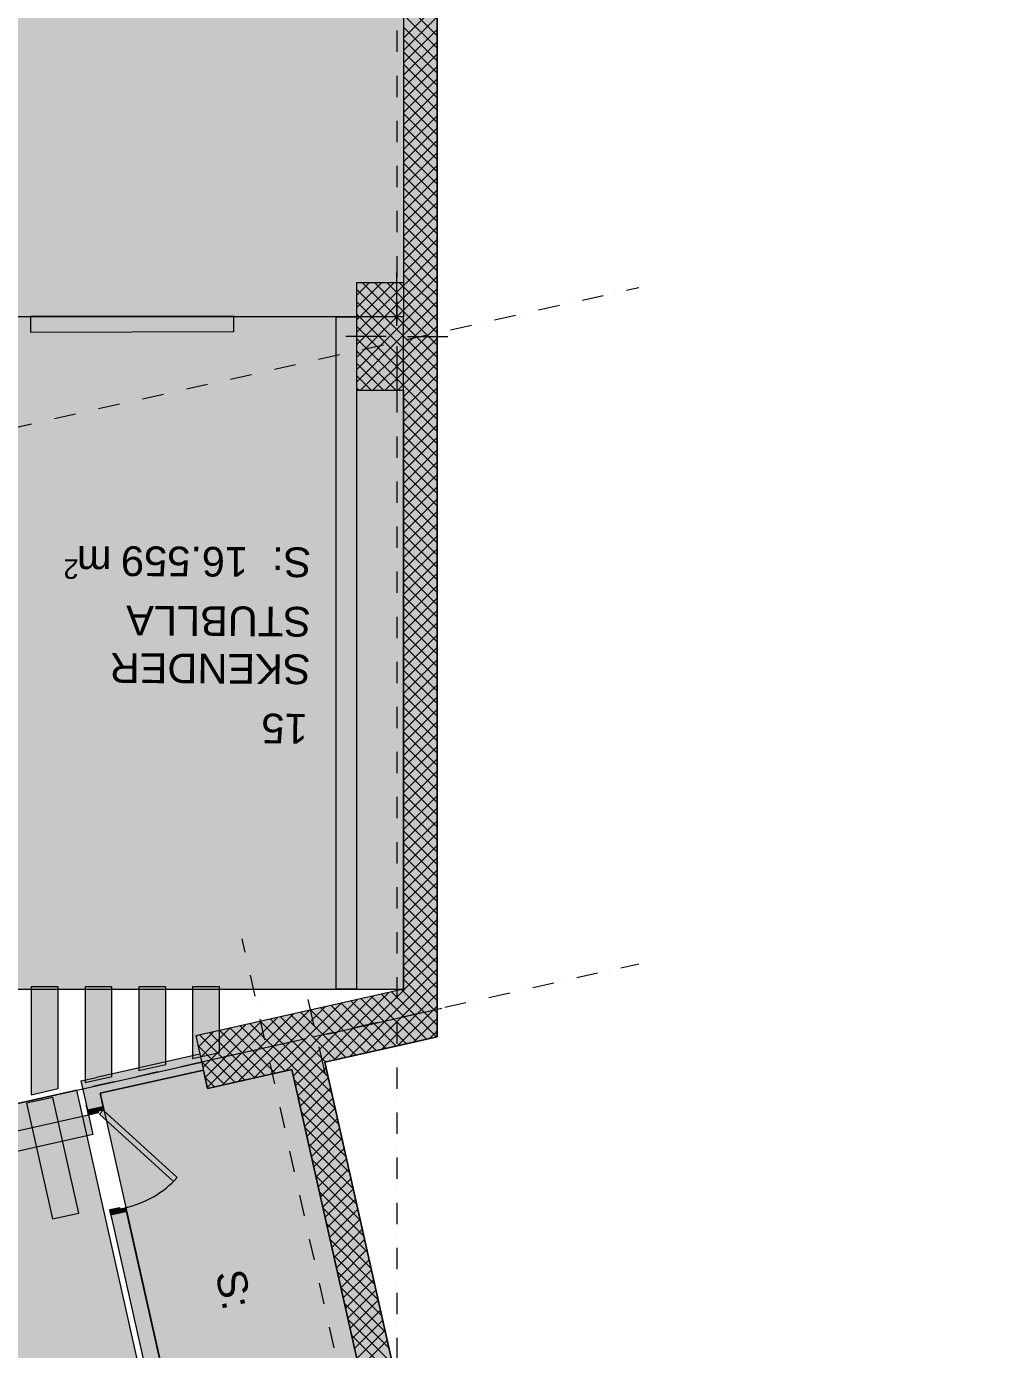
# Model space of a CAD drawing. Header units: centimetres. Extents: x -6559 to 4488, y -7535 to 372.
# Drawn here: x 1536 to 2260, y -1650 to -672 of the extents above; entities that cross this region are included whole.
import ezdxf

# ---------------------------------------------------------------- set-up
doc = ezdxf.new("R2010")
doc.units = ezdxf.units.CM
for name, color, linetype, true_color in [('PDF_ - rruga_ndarjet anesore', 7, 'Continuous', 0x7f7f7f), ('PDF_ - Vijat_Shtigjet', 7, 'Continuous', 0x7f7f7f), ('PDF_065 Möbel Einrichtung', 7, 'Continuous', 0x7f7f7f), ('PDF_A - Akset', 7, 'Continuous', 0xfd4435), ('PDF_A - Pllaka Perdhes', 7, 'Continuous', 0x7f7f7f), ('PDF_A - Pllaka Themel', 7, 'Continuous', 0x7f7f7f), ('PDF_A - Sutereni Polyline', 7, 'Continuous', 0x029e21), ('PDF_A -Polyline', 7, 'Continuous', 0x7f7f7f)]:
    doc.layers.add(name, color=color, linetype=linetype, true_color=true_color)
for name, color, linetype in [('PDF_- DEPO', 7, 'Continuous'), ('PDF_- GARAZHE', 7, 'Continuous'), ('PDF_A - Muret', 7, 'Continuous'), ('PDF_A - Shtyllat', 7, 'Continuous')]:
    doc.layers.add(name, color=color, linetype=linetype)
doc.styles.add('PDF Arial', font='')
doc.styles.get('PDF Arial').set_extended_font_data('Arial')

msp = doc.modelspace()

# ---------------------------------------------------------------- hatches: boundary and pattern name
at = {"layer": 'PDF_- DEPO', "true_color": 0xcae6ff, "transparency": 33554559}
msp.add_hatch(color=254, dxfattribs=at).paths.add_polyline_path([(1679.98, -1861.8), (1590.03, -1460.92), (1666.36, -1443.79), (1669.41, -1457.38), (1731.88, -1443.36), (1813.55, -1807.35), (1760.17, -1819.34), (1765.39, -1842.63)])
at = {"layer": 'PDF_A - Muret', "transparency": 33554559}
msp.add_hatch(color=256, dxfattribs=at).paths.add_polyline_path([(1814.4, -941.09), (1839.28, -941.09), (1839.28, -1393.77), (1833.83, -1395), (1830.56, -1380.44), (1814.4, -1384.06)])
at = {"layer": 'PDF_A - Muret', "true_color": 0xffffff, "transparency": 33554559}
for points in [[(1580.55, -1473.24), (1591.72, -1470.74), (1592.33, -1473.45), (1588.44, -1474.33), (1588.71, -1475.49), (1581.43, -1477.12)], [(1597.11, -1547.01), (1604.38, -1545.38), (1604.65, -1546.54), (1608.53, -1545.67), (1609.14, -1548.39), (1597.98, -1550.89)]]:
    msp.add_hatch(color=7, dxfattribs=at).paths.add_polyline_path(points)
at = {"layer": 'PDF_A - Pllaka Themel', "true_color": 0xbfbfbf, "transparency": 33554559}
msp.add_hatch(color=9, dxfattribs=at).paths.add_polyline_path([(478.9, -548.07), (1202.61, -548.07), (1202.61, 9.02), (1814.4, 9.02), (1814.4, -886.66), (1180.37, -886.66), (1182.04, -1525.96), (1116.51, -1540.66), (1125.21, -1579.49), (1092.02, -1586.94), (1187.6, -2013.51), (1302.81, -2528.67), (1392.9, -2931.49), (1368.63, -2936.92), (1391.26, -3037.77), (1455.8, -3023.29), (1716.6, -4186.24), (2129.11, -6022.75), (2174.83, -6012.49), (2260.37, -6393.31), (1623.34, -6536.26), (1514.63, -6051.82), (779.36, -6216.82), (673.83, -5720.22), (1385.33, -5560.55), (1387.44, -5560.06), (1389.53, -5559.47), (1391.59, -5558.79), (1393.62, -5558.03), (1395.61, -5557.17), (1397.56, -5556.22), (1399.47, -5555.19), (1401.33, -5554.08), (1403.13, -5552.88), (1404.89, -5551.6), (1406.58, -5550.25), (1408.22, -5548.81), (1409.79, -5547.32), (1411.29, -5545.75), (1412.72, -5544.12), (1414.07, -5542.43), (1415.34, -5540.67), (1416.54, -5538.86), (1417.66, -5537), (1418.7, -5535.09), (1419.64, -5533.15), (1420.5, -5531.15), (1421.27, -5529.12), (1421.95, -5527.06), (1422.54, -5524.97), (1423.03, -5522.86), (1423.42, -5520.73), (1423.73, -5518.58), (1423.93, -5516.42), (1424.05, -5514.25), (1424.06, -5512.09), (1423.98, -5509.92), (1423.8, -5507.75), (1423.53, -5505.61), (1423.16, -5503.47), (1422.69, -5501.34), (1166.97, -4364.65), (1165.9, -4363.64), (1164.74, -4362.7), (1163.54, -4361.83), (1162.29, -4361.06), (1160.97, -4360.36), (1159.63, -4359.75), (1158.24, -4359.23), (1156.82, -4358.81), (1155.38, -4358.48), (1153.91, -4358.24), (1152.44, -4358.11), (1036.15, -3839.88), (1025.26, -3791.39), (882.41, -3151.94), (935.05, -3140.13), (912.42, -3039.29), (859.87, -3051.08), (491.33, -1408.65), (491.33, -1065.44), (478.9, -1065.44)])
at = {"layer": 'PDF_A - Shtyllat', "true_color": 0x7f7f7f, "transparency": 33554559}
msp.add_hatch(color=8, dxfattribs=at).paths.add_polyline_path([(1660.7, -1418.55), (1814.4, -1384.06), (1814.4, -1399.36), (1750.7, -1413.65), (1726.43, -1419.1), (1731.88, -1443.36), (1669.41, -1457.38)])

# ---------------------------------------------------------------- linework, layer by layer
at = {"layer": 'PDF_ - rruga_ndarjet anesore', "lineweight": 0}
for points in [[(1538.75, -886.35), (1688.57, -885.96)], [(1538.75, -898.29), (1538.75, -886.35)], [(1688.57, -885.96), (1688.57, -897.9)], [(1688.57, -897.9), (1538.75, -898.29)]]:
    msp.add_lwpolyline(points, dxfattribs=at)
at = {"layer": 'PDF_ - rruga_ndarjet anesore', "color": 7, "true_color": 0xffffff, "transparency": 33554559}
msp.add_solid([(1538.75, -886.35), (1688.57, -885.96), (1538.75, -898.29), (1688.57, -897.9)], dxfattribs=at)
at = {"layer": 'PDF_ - Vijat_Shtigjet', "lineweight": 0}
for points in [[(1539.07, -1382.25), (1539.06, -1462.02)], [(1558.96, -1382.25), (1539.07, -1382.25)], [(1558.96, -1457.55), (1558.96, -1382.25)], [(1578.87, -1382.25), (1578.86, -1453.09)], [(1598.76, -1382.25), (1578.87, -1382.25)], [(1598.75, -1448.62), (1598.76, -1382.25)], [(1618.65, -1382.25), (1618.64, -1444.16)], [(1638.55, -1382.25), (1618.65, -1382.25)], [(1638.55, -1439.7), (1638.55, -1382.25)], [(1658.45, -1382.25), (1658.44, -1435.23)], [(1678.34, -1382.25), (1658.45, -1382.25)], [(1678.33, -1430.77), (1678.34, -1382.25)], [(1658.44, -1435.23), (1678.33, -1430.77)], [(1618.64, -1444.16), (1638.55, -1439.7)], [(1539.06, -1462.02), (1558.96, -1457.55)], [(1578.86, -1453.09), (1598.75, -1448.62)], [(1555.06, -1463.99), (1535.65, -1468.34)], [(1574.25, -1549.54), (1555.06, -1463.99)], [(1535.65, -1468.34), (1554.84, -1553.9)], [(1554.84, -1553.9), (1574.25, -1549.54)]]:
    msp.add_lwpolyline(points, dxfattribs=at)
at = {"layer": 'PDF_ - Vijat_Shtigjet', "color": 7, "true_color": 0xffffff, "transparency": 33554559}
for points in [[(1558.96, -1457.55), (1539.06, -1462.02), (1558.96, -1382.25), (1539.07, -1382.25)], [(1598.75, -1448.62), (1578.86, -1453.09), (1598.76, -1382.25), (1578.87, -1382.25)], [(1638.55, -1439.7), (1618.64, -1444.16), (1638.55, -1382.25), (1618.65, -1382.25)], [(1678.33, -1430.77), (1658.44, -1435.23), (1678.34, -1382.25), (1658.45, -1382.25)], [(1574.25, -1549.54), (1554.84, -1553.9), (1555.06, -1463.99), (1535.65, -1468.34)]]:
    msp.add_solid(points, dxfattribs=at)
at = {"layer": 'PDF_- DEPO', "lineweight": 0}
for points in [[(1666.36, -1443.79), (1590.03, -1460.92)], [(1669.41, -1457.38), (1666.36, -1443.79)], [(1731.88, -1443.36), (1669.41, -1457.38)], [(1813.55, -1807.35), (1731.88, -1443.36)], [(1590.03, -1460.92), (1679.98, -1861.8)]]:
    msp.add_lwpolyline(points, dxfattribs=at)
at = {"layer": 'PDF_- GARAZHE', "lineweight": 0}
for points in [[(1814.4, -886.66), (1484.95, -886.66)], [(1814.4, -1384.06), (1814.4, -886.66)], [(1484.95, -1384.06), (1814.4, -1384.06)], [(1572.9, -1458.64), (1087.58, -1567.55)], [(1648.58, -1795.88), (1572.9, -1458.64)]]:
    msp.add_lwpolyline(points, dxfattribs=at)
at = {"layer": 'PDF_- GARAZHE', "color": 254, "true_color": 0xcae6ff, "transparency": 33554559}
for points in [[(1484.95, -886.66), (1814.4, -886.66), (1484.95, -1384.06), (1814.4, -1384.06)], [(1163.26, -1904.79), (1087.58, -1567.55), (1648.58, -1795.88), (1572.9, -1458.64)]]:
    msp.add_solid(points, dxfattribs=at)
at = {"layer": 'PDF_065 Möbel Einrichtung', "lineweight": 0}
for points in [[(1764.64, -886.66), (1779.56, -886.66)], [(1764.64, -1384.06), (1764.64, -886.66)], [(1779.56, -886.66), (1779.56, -1384.06)], [(1779.56, -1384.06), (1764.64, -1384.06)], [(1091.87, -1586.84), (1581.39, -1476.98)], [(1581.39, -1476.98), (1584.66, -1491.55)], [(1584.66, -1491.55), (1095.14, -1601.4)]]:
    msp.add_lwpolyline(points, dxfattribs=at)
at = {"layer": 'PDF_065 Möbel Einrichtung', "color": 7, "true_color": 0xffffff, "transparency": 33554559}
for points in [[(1764.64, -886.66), (1779.56, -886.66), (1764.64, -1384.06), (1779.56, -1384.06)], [(1095.14, -1601.4), (1091.87, -1586.84), (1584.66, -1491.55), (1581.39, -1476.98)]]:
    msp.add_solid(points, dxfattribs=at)
at = {"layer": 'PDF_A - Akset', "lineweight": 0}
for points in [[(1809.43, -675.07), (1809.43, -690.87)], [(1809.43, -699.64), (1809.43, -699.64)], [(1809.43, -708.42), (1809.43, -724.21)], [(1809.43, -732.98), (1809.43, -732.98)], [(1809.43, -741.75), (1809.43, -757.55)], [(1809.43, -766.32), (1809.43, -766.32)], [(1809.43, -775.09), (1809.43, -790.88)], [(1809.43, -799.66), (1809.43, -799.66)], [(1809.43, -808.43), (1809.43, -824.22)], [(1809.43, -832.99), (1809.43, -832.99)], [(1809.43, -841.77), (1809.43, -857.56)], [(1809.43, -866.33), (1809.43, -866.33)], [(1970.73, -869.24), (1970.73, -869.24)], [(1988.5, -865.25), (1979.29, -867.32)], [(1809.43, -875.11), (1809.43, -890.91)], [(1929.63, -878.46), (1914.22, -881.92)], [(1938.2, -876.53), (1938.2, -876.53)], [(1962.16, -871.15), (1946.75, -874.61)], [(1897.11, -885.75), (1881.69, -889.21)], [(1905.66, -883.84), (1905.66, -883.84)], [(1809.43, -899.68), (1809.43, -899.68)], [(1840.6, -898.44), (1840.6, -898.44)], [(1864.57, -893.05), (1849.16, -896.51)], [(1873.13, -891.13), (1873.13, -891.13)], [(1799.51, -907.65), (1784.1, -911.11)], [(1808.07, -905.73), (1808.07, -905.73)], [(1809.43, -908.45), (1809.43, -924.24)], [(1832.04, -900.36), (1816.63, -903.82)], [(1766.98, -914.96), (1751.57, -918.41)], [(1775.54, -913.03), (1775.54, -913.03)], [(1701.91, -929.55), (1686.51, -933.01)], [(1710.48, -927.63), (1710.48, -927.63)], [(1734.45, -922.25), (1719.04, -925.71)], [(1743, -920.33), (1743, -920.33)], [(1669.38, -936.85), (1653.98, -940.31)], [(1677.95, -934.93), (1677.95, -934.93)], [(1809.43, -933.02), (1809.43, -933.02)], [(1636.86, -944.15), (1621.45, -947.61)], [(1645.42, -942.23), (1645.42, -942.23)], [(1809.43, -941.79), (1809.43, -957.58)], [(1571.8, -958.75), (1556.39, -962.21)], [(1580.35, -956.83), (1580.35, -956.83)], [(1604.33, -951.45), (1588.91, -954.9)], [(1612.89, -949.53), (1612.89, -949.53)], [(1539.26, -966.05), (1523.86, -969.51)], [(1547.82, -964.13), (1547.82, -964.13)], [(1809.43, -966.36), (1809.43, -966.36)], [(1809.43, -975.13), (1809.43, -990.92)], [(1809.43, -999.69), (1809.43, -999.69)], [(1809.43, -1008.47), (1809.43, -1024.26)], [(1809.43, -1033.03), (1809.43, -1033.03)], [(1809.43, -1041.8), (1809.43, -1057.6)], [(1809.43, -1066.37), (1809.43, -1066.37)], [(1809.43, -1075.14), (1809.43, -1090.94)], [(1809.43, -1099.72), (1809.43, -1099.72)], [(1809.43, -1108.49), (1809.43, -1124.28)], [(1809.43, -1133.05), (1809.43, -1133.05)], [(1809.43, -1141.83), (1809.43, -1157.62)], [(1809.43, -1166.39), (1809.43, -1166.39)], [(1809.43, -1175.17), (1809.43, -1190.96)], [(1809.43, -1199.73), (1809.43, -1199.73)], [(1809.43, -1208.5), (1809.43, -1224.29)], [(1809.43, -1233.07), (1809.43, -1233.07)], [(1809.43, -1241.84), (1809.43, -1257.63)], [(1809.43, -1266.41), (1809.43, -1266.41)], [(1809.43, -1275.18), (1809.43, -1290.98)], [(1809.43, -1299.75), (1809.43, -1299.75)], [(1809.43, -1308.53), (1809.43, -1324.32)], [(1809.43, -1333.09), (1809.43, -1333.09)], [(1694.89, -1346.67), (1697.09, -1356.51)], [(1809.43, -1341.86), (1809.43, -1357.66)], [(1699.01, -1365.07), (1699.01, -1365.07)], [(1809.43, -1366.43), (1809.43, -1366.43)], [(1988.5, -1365.39), (1975.09, -1368.4)], [(1700.94, -1373.63), (1704.4, -1389.04)], [(1809.43, -1375.2), (1809.43, -1390.99)], [(1925.44, -1379.54), (1910.03, -1383)], [(1934, -1377.62), (1934, -1377.62)], [(1957.97, -1372.24), (1942.56, -1375.7)], [(1966.53, -1370.31), (1966.53, -1370.31)], [(1892.91, -1386.83), (1877.5, -1390.29)], [(1901.47, -1384.91), (1901.47, -1384.91)], [(1706.32, -1397.6), (1706.32, -1397.6)], [(1860.38, -1394.14), (1844.97, -1397.6)], [(1868.94, -1392.22), (1868.94, -1392.22)], [(1708.24, -1406.16), (1711.7, -1421.56)], [(1795.31, -1408.74), (1779.91, -1412.19)], [(1803.88, -1406.81), (1803.88, -1406.81)], [(1809.43, -1399.77), (1809.43, -1399.77)], [(1809.43, -1408.54), (1809.43, -1424.33)], [(1827.85, -1401.43), (1812.44, -1404.89)], [(1836.41, -1399.52), (1836.41, -1399.52)], [(1762.79, -1416.04), (1747.38, -1419.49)], [(1771.35, -1414.12), (1771.35, -1414.12)], [(1730.26, -1423.33), (1714.85, -1426.79)], [(1738.82, -1421.41), (1738.82, -1421.41)], [(1665.2, -1437.93), (1649.78, -1441.39)], [(1673.76, -1436.01), (1673.76, -1436.01)], [(1697.73, -1430.64), (1682.31, -1434.1)], [(1706.29, -1428.71), (1706.29, -1428.71)], [(1713.61, -1430.13), (1713.61, -1430.13)], [(1809.43, -1433.1), (1809.43, -1433.1)], [(1632.66, -1445.23), (1617.25, -1448.69)], [(1641.22, -1443.31), (1641.22, -1443.31)], [(1715.53, -1438.69), (1718.99, -1454.09)], [(1809.43, -1441.88), (1809.43, -1457.67)], [(1576.16, -1457.91), (1576.16, -1457.91)], [(1600.13, -1452.53), (1584.73, -1455.99)], [(1608.69, -1450.62), (1608.69, -1450.62)], [(1543.64, -1465.21), (1543.64, -1465.21)], [(1567.6, -1459.83), (1552.2, -1463.29)], [(1720.92, -1462.66), (1720.92, -1462.66)], [(1809.43, -1466.44), (1809.43, -1466.44)], [(1722.84, -1471.22), (1726.3, -1486.63)], [(1809.43, -1475.22), (1809.43, -1491.02)], [(1728.21, -1495.18), (1728.21, -1495.18)], [(1730.13, -1503.75), (1733.59, -1519.16)], [(1809.43, -1499.79), (1809.43, -1499.79)], [(1809.43, -1508.56), (1809.43, -1524.35)], [(1735.51, -1527.72), (1735.51, -1527.72)], [(1809.43, -1533.13), (1809.43, -1533.13)], [(1737.44, -1536.28), (1740.89, -1551.69)], [(1809.43, -1541.9), (1809.43, -1557.69)], [(1742.82, -1560.25), (1742.82, -1560.25)], [(1744.73, -1568.81), (1748.19, -1584.22)], [(1809.43, -1566.47), (1809.43, -1566.47)], [(1809.43, -1575.24), (1809.43, -1591.03)], [(1750.11, -1592.78), (1750.11, -1592.78)], [(1752.03, -1601.34), (1755.49, -1616.75)], [(1809.43, -1599.8), (1809.43, -1599.8)], [(1809.43, -1608.58), (1809.43, -1624.37)], [(1757.41, -1625.31), (1757.41, -1625.31)], [(1759.34, -1633.87), (1762.79, -1649.28)], [(1809.43, -1633.14), (1809.43, -1633.14)], [(1809.43, -1641.91), (1809.43, -1657.71)]]:
    msp.add_lwpolyline(points, dxfattribs=at)
at = {"layer": 'PDF_A - Muret', "lineweight": 0}
for points in [[(1814.4, -548.07), (1814.4, -861.51)], [(1839.28, -861.51), (1839.28, -548.07)], [(1839.28, -679.01), (1814.4, -654.14)], [(1814.4, -680.71), (1839.28, -655.84)], [(1839.28, -688.16), (1814.4, -663.29)], [(1814.4, -689.85), (1839.28, -664.98)], [(1839.28, -697.3), (1814.4, -672.44)], [(1814.4, -699), (1839.28, -674.13)], [(1839.28, -706.45), (1814.4, -681.58)], [(1814.4, -708.14), (1839.28, -683.28)], [(1839.28, -715.59), (1814.4, -690.72)], [(1814.4, -717.29), (1839.28, -692.41)], [(1839.28, -724.74), (1814.4, -699.86)], [(1814.4, -726.43), (1839.28, -701.56)], [(1839.28, -733.88), (1814.4, -709.01)], [(1814.4, -735.58), (1839.28, -710.7)], [(1839.28, -743.02), (1814.4, -718.16)], [(1814.4, -744.72), (1839.28, -719.85)], [(1839.28, -752.17), (1814.4, -727.3)], [(1814.4, -753.86), (1839.28, -729)], [(1839.28, -761.31), (1814.4, -736.45)], [(1814.4, -763.01), (1839.28, -738.14)], [(1839.28, -770.46), (1814.4, -745.59)], [(1814.4, -772.15), (1839.28, -747.28)], [(1839.28, -779.61), (1814.4, -754.73)], [(1814.4, -781.3), (1839.28, -756.43)], [(1839.28, -788.74), (1814.4, -763.88)], [(1814.4, -790.45), (1839.28, -765.57)], [(1839.28, -797.89), (1814.4, -773.02)], [(1814.4, -799.58), (1839.28, -774.72)], [(1839.28, -807.04), (1814.4, -782.17)], [(1814.4, -808.73), (1839.28, -783.86)], [(1839.28, -816.18), (1814.4, -791.32)], [(1814.4, -817.88), (1839.28, -793.01)], [(1839.28, -825.33), (1814.4, -800.45)], [(1814.4, -827.02), (1839.28, -802.16)], [(1839.28, -834.47), (1814.4, -809.6)], [(1814.4, -836.17), (1839.28, -811.29)], [(1839.28, -843.61), (1814.4, -818.74)], [(1814.4, -845.31), (1839.28, -820.44)], [(1839.28, -852.76), (1814.4, -827.89)], [(1814.4, -854.45), (1839.28, -829.58)], [(1838.88, -861.51), (1814.4, -837.04)], [(1816.5, -861.51), (1839.28, -838.73)], [(1829.73, -861.51), (1814.4, -846.18)], [(1825.64, -861.51), (1839.28, -847.88)], [(1820.59, -861.51), (1814.4, -855.32)], [(1834.79, -861.51), (1839.28, -857.02)], [(1814.4, -964.19), (1837.51, -941.09)], [(1814.4, -955.05), (1828.36, -941.09)], [(1814.4, -945.9), (1819.21, -941.09)], [(1814.4, -941.09), (1814.4, -1384.06)], [(1839.28, -971.64), (1814.4, -946.77)], [(1814.4, -973.33), (1839.28, -948.47)], [(1839.28, -962.49), (1817.87, -941.09)], [(1839.28, -953.35), (1827.02, -941.09)], [(1839.28, -944.21), (1836.17, -941.09)], [(1839.28, -1393.77), (1839.28, -941.09)], [(1839.28, -980.78), (1814.4, -955.92)], [(1814.4, -982.48), (1839.28, -957.61)], [(1839.28, -989.93), (1814.4, -965.05)], [(1814.4, -991.62), (1839.28, -966.76)], [(1839.28, -999.08), (1814.4, -974.2)], [(1814.4, -1000.77), (1839.28, -975.89)], [(1839.28, -1008.22), (1814.4, -983.35)], [(1814.4, -1009.92), (1839.28, -985.04)], [(1839.28, -1017.36), (1814.4, -992.49)], [(1814.4, -1019.06), (1839.28, -994.19)], [(1839.28, -1026.5), (1814.4, -1001.64)], [(1814.4, -1028.2), (1839.28, -1003.33)], [(1839.28, -1035.65), (1814.4, -1010.78)], [(1814.4, -1037.34), (1839.28, -1012.48)], [(1839.28, -1044.8), (1814.4, -1019.92)], [(1814.4, -1046.49), (1839.28, -1021.63)], [(1839.28, -1053.94), (1814.4, -1029.07)], [(1814.4, -1055.64), (1839.28, -1030.76)], [(1839.28, -1063.09), (1814.4, -1038.21)], [(1814.4, -1064.78), (1839.28, -1039.91)], [(1839.28, -1072.23), (1814.4, -1047.36)], [(1814.4, -1073.93), (1839.28, -1049.05)], [(1839.28, -1081.37), (1814.4, -1056.51)], [(1814.4, -1083.07), (1839.28, -1058.2)], [(1839.28, -1090.52), (1814.4, -1065.65)], [(1814.4, -1092.21), (1839.28, -1067.35)], [(1839.28, -1099.66), (1814.4, -1074.79)], [(1814.4, -1101.36), (1839.28, -1076.49)], [(1839.28, -1108.81), (1814.4, -1083.93)], [(1814.4, -1110.5), (1839.28, -1085.63)], [(1839.28, -1117.96), (1814.4, -1093.08)], [(1814.4, -1119.65), (1839.28, -1094.77)], [(1839.28, -1127.09), (1814.4, -1102.23)], [(1814.4, -1128.8), (1839.28, -1103.92)], [(1839.28, -1136.24), (1814.4, -1111.37)], [(1814.4, -1137.93), (1839.28, -1113.07)], [(1839.28, -1145.39), (1814.4, -1120.52)], [(1814.4, -1147.08), (1839.28, -1122.21)], [(1839.28, -1154.53), (1814.4, -1129.66)], [(1814.4, -1156.23), (1839.28, -1131.36)], [(1839.28, -1163.68), (1814.4, -1138.8)], [(1814.4, -1165.37), (1839.28, -1140.5)], [(1839.28, -1172.82), (1814.4, -1147.95)], [(1814.4, -1174.52), (1839.28, -1149.64)], [(1839.28, -1181.96), (1814.4, -1157.09)], [(1814.4, -1183.66), (1839.28, -1158.79)], [(1839.28, -1191.11), (1814.4, -1166.24)], [(1814.4, -1192.8), (1839.28, -1167.93)], [(1839.28, -1200.25), (1814.4, -1175.39)], [(1814.4, -1201.95), (1839.28, -1177.08)], [(1839.28, -1209.4), (1814.4, -1184.52)], [(1814.4, -1211.09), (1839.28, -1186.23)], [(1839.28, -1218.54), (1814.4, -1193.67)], [(1814.4, -1220.24), (1839.28, -1195.36)], [(1839.28, -1227.69), (1814.4, -1202.82)], [(1814.4, -1229.38), (1839.28, -1204.51)], [(1839.28, -1236.83), (1814.4, -1211.96)], [(1814.4, -1238.53), (1839.28, -1213.66)], [(1839.28, -1245.97), (1814.4, -1221.11)], [(1814.4, -1247.67), (1839.28, -1222.8)], [(1839.28, -1255.12), (1814.4, -1230.25)], [(1814.4, -1256.81), (1839.28, -1231.95)], [(1839.28, -1264.27), (1814.4, -1239.39)], [(1814.4, -1265.96), (1839.28, -1241.09)], [(1839.28, -1273.41), (1814.4, -1248.54)], [(1814.4, -1275.11), (1839.28, -1250.23)], [(1839.28, -1282.56), (1814.4, -1257.68)], [(1814.4, -1284.25), (1839.28, -1259.38)], [(1839.28, -1291.69), (1814.4, -1266.83)], [(1814.4, -1293.4), (1839.28, -1268.52)], [(1839.28, -1300.84), (1814.4, -1275.97)], [(1814.4, -1302.53), (1839.28, -1277.67)], [(1839.28, -1309.99), (1814.4, -1285.12)], [(1814.4, -1311.68), (1839.28, -1286.81)], [(1839.28, -1319.13), (1814.4, -1294.27)], [(1814.4, -1320.83), (1839.28, -1295.96)], [(1839.28, -1328.28), (1814.4, -1303.4)], [(1814.4, -1329.97), (1839.28, -1305.1)], [(1839.28, -1337.43), (1814.4, -1312.55)], [(1814.4, -1339.12), (1839.28, -1314.24)], [(1839.28, -1346.56), (1814.4, -1321.7)], [(1814.4, -1348.27), (1839.28, -1323.39)], [(1839.28, -1355.71), (1814.4, -1330.84)], [(1814.4, -1357.4), (1839.28, -1332.54)], [(1839.28, -1364.85), (1814.4, -1339.99)], [(1814.4, -1366.55), (1839.28, -1341.68)], [(1839.28, -1374), (1814.4, -1349.13)], [(1814.4, -1375.69), (1839.28, -1350.83)], [(1839.28, -1383.15), (1814.4, -1358.27)], [(1815.41, -1383.84), (1839.28, -1359.97)], [(1828, -1381.01), (1814.4, -1367.42)], [(1827.2, -1381.19), (1839.28, -1369.11)], [(1820.54, -1382.68), (1814.4, -1376.56)], [(1831.76, -1385.77), (1839.28, -1378.26)], [(1839.28, -1392.29), (1831.47, -1384.49)], [(1833.44, -1393.24), (1839.28, -1387.4)], [(1839.28, -1401.43), (1834.12, -1396.27)], [(1835.12, -1400.71), (1839.28, -1396.55)], [(1839.28, -1419.26), (1839.28, -1393.77)], [(1839.28, -1410.57), (1836.76, -1408.07)], [(1836.79, -1408.18), (1839.28, -1405.7)], [(1838.46, -1415.65), (1839.28, -1414.84)], [(1663.75, -1432.14), (1587.41, -1449.27)], [(1837.82, -1801.91), (1756.14, -1437.91)], [(1590.03, -1460.92), (1666.36, -1443.79)], [(1731.88, -1443.36), (1813.55, -1807.35)], [(1732.93, -1448.04), (1739.25, -1441.7)], [(1763.87, -1472.33), (1734.34, -1442.81)], [(1734.6, -1455.5), (1751.04, -1439.06)], [(1736.28, -1462.97), (1757.09, -1442.16)], [(1761.23, -1460.55), (1741.81, -1441.14)], [(1758.58, -1448.75), (1749.28, -1439.45)], [(1575.76, -1451.88), (1587.41, -1449.27)], [(1575.76, -1451.88), (1580.56, -1473.24)], [(1766.51, -1484.13), (1733.65, -1451.27)], [(1737.96, -1470.44), (1758.77, -1449.62)], [(1739.63, -1477.91), (1760.45, -1457.09)], [(1592.2, -1470.62), (1590.03, -1460.92)], [(1592.2, -1470.62), (1591.4, -1467.03)], [(1769.15, -1495.91), (1736.3, -1463.05)], [(1741.3, -1485.37), (1762.12, -1464.55)], [(1580.56, -1473.24), (1579.75, -1469.65)], [(1580.56, -1473.24), (1591.72, -1470.74)], [(1591.72, -1470.74), (1592.2, -1470.62)], [(1771.8, -1507.71), (1738.94, -1474.85)], [(1742.99, -1492.84), (1763.8, -1472.03)], [(1774.45, -1519.49), (1741.59, -1486.63)], [(1744.66, -1500.32), (1765.48, -1479.5)], [(1746.33, -1507.78), (1767.15, -1486.96)], [(1748, -1515.25), (1768.82, -1494.44)], [(1777.09, -1531.29), (1744.23, -1498.43)], [(1749.69, -1522.72), (1770.51, -1501.9)], [(1779.74, -1543.08), (1746.88, -1510.21)], [(1751.36, -1530.19), (1772.18, -1509.37)], [(1782.39, -1554.86), (1749.53, -1522)], [(1753.03, -1537.65), (1773.85, -1516.84)], [(1754.71, -1545.12), (1775.53, -1524.31)], [(1785.03, -1566.66), (1752.17, -1533.79)], [(1756.39, -1552.6), (1777.21, -1531.78)], [(1787.68, -1578.44), (1754.82, -1545.58)], [(1758.06, -1560.06), (1778.88, -1539.24)], [(1597.98, -1550.89), (1609.14, -1548.39)], [(1597.98, -1550.89), (1598.78, -1554.49)], [(1597.98, -1550.89), (1673.12, -1885.77)], [(1609.14, -1548.39), (1609.63, -1548.28)], [(1609.63, -1548.28), (1610.43, -1551.87)], [(1679.98, -1861.8), (1609.63, -1548.28)], [(1759.74, -1567.53), (1780.56, -1546.72)], [(1761.42, -1575), (1782.23, -1554.18)], [(1790.32, -1590.24), (1757.46, -1557.38)], [(1763.09, -1582.47), (1783.91, -1561.65)], [(1792.97, -1602.02), (1760.11, -1569.16)], [(1764.77, -1589.94), (1785.59, -1569.12)], [(1795.62, -1613.82), (1762.76, -1580.96)], [(1766.44, -1597.41), (1787.26, -1576.59)], [(1768.11, -1604.88), (1788.93, -1584.06)], [(1798.26, -1625.6), (1765.39, -1592.74)], [(1769.8, -1612.34), (1790.62, -1591.52)], [(1800.91, -1637.4), (1768.04, -1604.54)], [(1771.47, -1619.81), (1792.29, -1599)], [(1773.14, -1627.28), (1793.96, -1606.46)], [(1774.82, -1634.75), (1795.64, -1613.93)], [(1803.55, -1649.19), (1770.69, -1616.32)], [(1776.5, -1642.22), (1797.32, -1621.41)], [(1806.2, -1660.98), (1773.33, -1628.12)], [(1778.17, -1649.69), (1798.99, -1628.87)], [(1808.84, -1672.77), (1775.98, -1639.9)], [(1779.85, -1657.16), (1800.67, -1636.34)], [(1781.53, -1664.62), (1802.34, -1643.8)]]:
    msp.add_lwpolyline(points, dxfattribs=at)
at = {"layer": 'PDF_A - Muret', "color": 8, "lineweight": 0, "true_color": 0x7f7f7f}
for points in [[(1592.2, -1470.62), (1591.4, -1467.03)], [(1592.2, -1470.62), (1591.4, -1467.03)], [(1580.56, -1473.24), (1579.75, -1469.65)], [(1580.56, -1473.24), (1579.75, -1469.65)], [(1580.56, -1473.24), (1591.72, -1470.74)], [(1580.56, -1473.24), (1591.72, -1470.74)], [(1580.56, -1473.24), (1591.72, -1470.74)], [(1581.43, -1477.12), (1580.56, -1473.24)], [(1588.71, -1475.49), (1581.43, -1477.12)], [(1592.33, -1473.45), (1588.44, -1474.33)], [(1588.44, -1474.33), (1588.71, -1475.49)], [(1592.33, -1473.45), (1589.65, -1476.4)], [(1589.65, -1476.4), (1644.34, -1526.26)], [(1591.72, -1470.74), (1592.2, -1470.62)], [(1591.72, -1470.74), (1592.2, -1470.62)], [(1591.72, -1470.74), (1592.33, -1473.45)], [(1647.02, -1523.32), (1592.33, -1473.45)], [(1644.34, -1526.26), (1647.02, -1523.32)], [(1597.11, -1547.01), (1604.38, -1545.38)], [(1604.38, -1545.38), (1604.65, -1546.54)], [(1604.65, -1546.54), (1608.53, -1545.67)], [(1608.53, -1545.67), (1609.14, -1548.39)], [(1597.98, -1550.89), (1597.11, -1547.01)], [(1609.14, -1548.39), (1597.98, -1550.89)], [(1597.98, -1550.89), (1609.14, -1548.39)], [(1597.98, -1550.89), (1609.14, -1548.39)], [(1597.98, -1550.89), (1598.78, -1554.49)], [(1597.98, -1550.89), (1598.78, -1554.49)], [(1609.14, -1548.39), (1609.63, -1548.28)], [(1609.14, -1548.39), (1609.63, -1548.28)], [(1609.63, -1548.28), (1610.43, -1551.87)], [(1609.63, -1548.28), (1610.43, -1551.87)]]:
    msp.add_lwpolyline(points, dxfattribs=at)
msp.add_arc((1592.3, -1473.39), 74.08, 282.65878, 317.62639, dxfattribs=at)
at = {"layer": 'PDF_A - Muret', "transparency": 33554559}
for points in [[(1814.4, -548.07), (1839.28, -548.07), (1814.4, -861.51), (1839.28, -861.51)], [(1839.28, -1393.77), (1839.28, -1419.26), (1833.83, -1395)], [(1590.03, -1460.92), (1587.41, -1449.27), (1666.36, -1443.79), (1663.75, -1432.14)], [(1756.14, -1437.91), (1837.82, -1801.91), (1731.88, -1443.36), (1813.55, -1807.35)], [(1575.76, -1451.88), (1587.41, -1449.27), (1590.03, -1460.92)], [(1590.03, -1460.92), (1578.38, -1463.53), (1575.76, -1451.88)], [(1590.03, -1460.92), (1592.2, -1470.62), (1578.38, -1463.53), (1580.55, -1473.24)], [(1609.63, -1548.28), (1684.77, -1883.16), (1597.98, -1550.89), (1673.12, -1885.77)]]:
    msp.add_solid(points, dxfattribs=at)
at = {"layer": 'PDF_A - Muret', "color": 7, "true_color": 0xffffff, "transparency": 33554559}
msp.add_solid([(1647.02, -1523.32), (1644.34, -1526.26), (1592.33, -1473.45), (1589.65, -1476.4)], dxfattribs=at)
at = {"layer": 'PDF_A - Pllaka Perdhes', "lineweight": 0}
for points in [[(1839.28, 68.71), (1839.28, -1419.26)], [(1839.28, -1419.26), (1756.14, -1437.91)], [(1756.14, -1437.91), (2066.52, -2821.11)]]:
    msp.add_lwpolyline(points, dxfattribs=at)
at = {"layer": 'PDF_A - Pllaka Themel', "lineweight": 0}
for points in [[(1814.4, 9.02), (1814.4, -886.66)], [(1814.4, -886.66), (1180.37, -886.66)]]:
    msp.add_lwpolyline(points, dxfattribs=at)
at = {"layer": 'PDF_A - Shtyllat', "lineweight": 0}
for points in [[(1809.43, -893.34), (1809.43, -853.55)], [(1779.59, -889.27), (1807.35, -861.51)], [(1779.59, -880.13), (1798.21, -861.51)], [(1779.59, -870.98), (1789.07, -861.51)], [(1779.59, -861.84), (1779.92, -861.51)], [(1814.4, -861.51), (1779.59, -861.51)], [(1779.59, -861.51), (1779.59, -941.09)], [(1779.59, -898.42), (1814.4, -863.6)], [(1814.4, -901.05), (1779.59, -866.23)], [(1814.4, -891.9), (1784.01, -861.51)], [(1814.4, -882.76), (1793.16, -861.51)], [(1814.4, -873.61), (1802.31, -861.51)], [(1814.4, -864.47), (1811.45, -861.51)], [(1814.4, -881.89), (1834.79, -861.51)], [(1814.4, -872.74), (1825.64, -861.51)], [(1814.4, -863.6), (1816.5, -861.51)], [(1839.28, -889.34), (1814.4, -864.47)], [(1814.4, -891.04), (1839.28, -866.16)], [(1839.28, -880.2), (1820.59, -861.51)], [(1839.28, -871.05), (1829.73, -861.51)], [(1839.28, -861.9), (1838.88, -861.51)], [(1839.28, -941.09), (1839.28, -861.51)], [(1779.59, -907.57), (1814.4, -872.74)], [(1814.4, -910.19), (1779.59, -875.37)], [(1839.28, -898.48), (1814.4, -873.61)], [(1814.4, -900.18), (1839.28, -875.31)], [(1779.59, -916.71), (1814.4, -881.89)], [(1814.4, -919.33), (1779.59, -884.52)], [(1839.28, -907.62), (1814.4, -882.76)], [(1814.4, -909.32), (1839.28, -884.45)], [(1779.59, -925.85), (1814.4, -891.04)], [(1814.4, -928.48), (1779.59, -893.67)], [(1779.59, -934.99), (1814.4, -900.18)], [(1839.28, -916.77), (1814.4, -891.9)], [(1814.4, -918.46), (1839.28, -893.6)], [(1801.48, -901.3), (1771.63, -901.3)], [(1814.4, -937.63), (1779.59, -902.8)], [(1782.64, -941.09), (1814.4, -909.32)], [(1809.43, -901.3), (1809.43, -901.3)], [(1809.43, -909.26), (1809.43, -949.05)], [(1839.28, -925.92), (1814.4, -901.05)], [(1814.4, -927.61), (1839.28, -902.74)], [(1817.39, -901.3), (1847.23, -901.3)], [(1808.73, -941.09), (1779.59, -911.95)], [(1791.79, -941.09), (1814.4, -918.46)], [(1839.28, -935.06), (1814.4, -910.19)], [(1814.4, -936.76), (1839.28, -911.89)], [(1836.17, -941.09), (1814.4, -919.33)], [(1799.59, -941.09), (1779.59, -921.1)], [(1800.93, -941.09), (1814.4, -927.61)], [(1827.02, -941.09), (1814.4, -928.48)], [(1819.21, -941.09), (1839.28, -921.03)], [(1790.44, -941.09), (1779.59, -930.24)], [(1810.07, -941.09), (1814.4, -936.76)], [(1817.87, -941.09), (1814.4, -937.63)], [(1828.36, -941.09), (1839.28, -930.17)], [(1837.51, -941.09), (1839.28, -939.32)], [(1781.3, -941.09), (1779.59, -939.39)], [(1779.59, -941.09), (1814.4, -941.09)], [(1814.4, -1384.06), (1660.7, -1418.55)], [(1772.11, -1408.84), (1791.83, -1389.13)], [(1783.91, -1406.2), (1803.62, -1386.48)], [(1803.15, -1401.88), (1790.65, -1389.39)], [(1795.69, -1403.55), (1814.4, -1384.84)], [(1810.61, -1400.21), (1798.13, -1387.71)], [(1814.4, -1394.86), (1805.6, -1386.04)], [(1814.4, -1385.71), (1813.06, -1384.37)], [(1814.4, -1393.99), (1827.2, -1381.19)], [(1814.4, -1384.84), (1815.41, -1383.84)], [(1825.56, -1396.85), (1814.4, -1385.71)], [(1819.27, -1398.26), (1831.76, -1385.77)], [(1833.02, -1395.18), (1820.54, -1382.68)], [(1831.47, -1384.49), (1828, -1381.01)], [(1736.74, -1416.78), (1756.46, -1397.07)], [(1748.25, -1411.14), (1743.89, -1391.73)], [(1748.53, -1414.14), (1768.25, -1394.42)], [(1765.81, -1410.26), (1753.31, -1397.77)], [(1757.76, -1417.16), (1842.69, -1398.11)], [(1760.33, -1411.49), (1780.04, -1391.78)], [(1773.27, -1408.59), (1760.78, -1396.09)], [(1780.74, -1406.91), (1768.25, -1394.42)], [(1788.21, -1405.23), (1775.72, -1392.74)], [(1795.68, -1403.56), (1783.19, -1391.07)], [(1807.49, -1400.9), (1814.4, -1393.99)], [(1818.09, -1398.53), (1814.4, -1394.86)], [(1816.5, -1401.03), (1819.27, -1398.26)], [(1836.97, -1417.42), (1818.09, -1398.53)], [(1821.59, -1405.1), (1831.07, -1395.61)], [(1836.76, -1408.07), (1825.56, -1396.85)], [(1831.07, -1395.61), (1833.44, -1393.24)], [(1834.12, -1396.27), (1833.02, -1395.18)], [(1667.61, -1449.34), (1709.3, -1407.64)], [(1669.28, -1456.81), (1721.09, -1405)], [(1680.3, -1454.93), (1732.88, -1402.35)], [(1692.1, -1452.29), (1744.67, -1399.71)], [(1728.36, -1427.68), (1708.5, -1407.82)], [(1728.46, -1418.64), (1715.97, -1406.15)], [(1735.93, -1416.96), (1723.44, -1404.48)], [(1743.4, -1415.29), (1730.91, -1402.8)], [(1750.87, -1413.62), (1738.37, -1401.12)], [(1758.33, -1411.93), (1745.85, -1399.45)], [(1753.74, -1427.22), (1772.11, -1408.84)], [(1755.42, -1434.68), (1783.91, -1406.2)], [(1762.83, -1436.42), (1795.69, -1403.55)], [(1794.09, -1429.4), (1773.27, -1408.59)], [(1774.63, -1433.77), (1807.49, -1400.9)], [(1801.56, -1427.73), (1780.74, -1406.91)], [(1786.41, -1431.13), (1814.4, -1403.13)], [(1809.03, -1426.05), (1788.21, -1405.23)], [(1814.4, -1422.28), (1795.68, -1403.56)], [(1814.4, -1413.14), (1803.15, -1401.88)], [(1814.4, -1404), (1810.61, -1400.21)], [(1814.4, -1403.13), (1816.5, -1401.03)], [(1831.43, -1421.03), (1814.4, -1404)], [(1814.4, -1412.27), (1821.59, -1405.1)], [(1826.66, -1409.16), (1835.12, -1400.71)], [(1831.75, -1413.23), (1836.79, -1408.18)], [(1660.7, -1418.55), (1669.41, -1457.38)], [(1660.91, -1419.47), (1662.14, -1418.23)], [(1662.58, -1426.93), (1673.93, -1415.58)], [(1697, -1451.19), (1663.69, -1417.88)], [(1664.25, -1434.4), (1685.73, -1412.94)], [(1665.94, -1441.87), (1697.51, -1410.29)], [(1704.47, -1449.51), (1671.16, -1416.21)], [(1711.93, -1447.84), (1678.63, -1414.53)], [(1719.41, -1446.16), (1686.09, -1412.85)], [(1726.87, -1444.48), (1693.57, -1411.18)], [(1731, -1439.47), (1701.03, -1409.51)], [(1733.2, -1423.39), (1728.46, -1418.64)], [(1731.32, -1422.2), (1736.74, -1416.78)], [(1755.93, -1436.97), (1735.93, -1416.96)], [(1736.93, -1425.74), (1748.53, -1414.14)], [(1753.29, -1425.17), (1743.4, -1415.29)], [(1771.69, -1434.43), (1750.87, -1413.62)], [(1752.07, -1419.75), (1760.33, -1411.49)], [(1779.15, -1432.75), (1758.33, -1411.93)], [(1786.62, -1431.08), (1765.81, -1410.26)], [(1798.21, -1428.48), (1814.4, -1412.27)], [(1814.4, -1421.41), (1826.66, -1409.16)], [(1823.97, -1422.7), (1814.4, -1413.14)], [(1821.79, -1423.19), (1831.75, -1413.23)], [(1833.57, -1420.54), (1836.82, -1417.29)], [(1836.82, -1417.29), (1838.46, -1415.65)], [(1838.9, -1419.34), (1836.97, -1417.42)], [(1742.22, -1420.65), (1657.29, -1439.71)], [(1689.53, -1452.86), (1662.29, -1425.62)], [(1703.88, -1449.64), (1727.9, -1425.63)], [(1727.9, -1425.63), (1731.32, -1422.2)], [(1741.81, -1441.14), (1728.36, -1427.68)], [(1729.58, -1433.09), (1736.93, -1425.74)], [(1749.28, -1439.45), (1733.2, -1423.39)], [(1742.52, -1429.28), (1752.07, -1419.75)], [(1748.13, -1432.84), (1753.74, -1427.22)], [(1749.99, -1418.91), (1749.99, -1418.91)], [(1751.73, -1426.68), (1756.08, -1446.09)], [(1764.21, -1436.11), (1753.29, -1425.17)], [(1756.14, -1437.91), (1814.4, -1424.84)], [(1809.99, -1425.84), (1814.4, -1421.41)], [(1814.4, -1424.84), (1839.28, -1419.26)], [(1816.49, -1424.37), (1814.4, -1422.28)], [(1682.06, -1454.54), (1664.93, -1437.41)], [(1715.67, -1447), (1729.58, -1433.09)], [(1731.25, -1440.56), (1742.52, -1429.28)], [(1739.25, -1441.7), (1748.13, -1432.84)], [(1751.04, -1439.06), (1753.72, -1436.38)], [(1753.72, -1436.38), (1755.42, -1434.68)], [(1756.75, -1437.78), (1755.93, -1436.97)], [(1669.41, -1457.38), (1731.88, -1443.36)], [(1727.46, -1444.35), (1731.25, -1440.56)], [(1734.34, -1442.81), (1731, -1439.47)], [(1674.59, -1456.22), (1667.58, -1449.21)]]:
    msp.add_lwpolyline(points, dxfattribs=at)
at = {"layer": 'PDF_A - Shtyllat', "color": 8, "true_color": 0x7f7f7f, "transparency": 33554559}
for points in [[(1779.59, -861.51), (1814.4, -861.51), (1779.59, -941.09), (1814.4, -941.09)], [(1839.28, -861.51), (1839.28, -941.09), (1814.4, -861.51), (1814.4, -941.09)], [(1830.56, -1380.44), (1833.83, -1395), (1814.4, -1384.06), (1814.4, -1399.36)], [(1814.4, -1399.36), (1833.83, -1395), (1839.28, -1419.26)], [(1750.7, -1413.65), (1814.4, -1399.36), (1756.14, -1437.91), (1814.4, -1424.84)], [(1814.4, -1424.84), (1814.4, -1399.36), (1839.28, -1419.26)], [(1726.43, -1419.1), (1750.7, -1413.65), (1756.14, -1437.91)], [(1726.43, -1419.1), (1756.14, -1437.91), (1731.88, -1443.36)]]:
    msp.add_solid(points, dxfattribs=at)
at = {"layer": 'PDF_A - Sutereni Polyline', "lineweight": 0}
for points in [[(1839.28, -1419.26), (1839.28, 68.71)], [(1756.14, -1437.91), (1839.28, -1419.26)], [(2066.52, -2821.11), (1756.14, -1437.91)]]:
    msp.add_lwpolyline(points, dxfattribs=at)
at = {"layer": 'PDF_A -Polyline', "lineweight": 0}
msp.add_lwpolyline([(1281.01, -1524.14), (1665.06, -1437.96)], dxfattribs=at)

# ---------------------------------------------------------------- texts
at = {"layer": 'PDF_- DEPO', "insert": (1674.76, -1594.31), "char_height": 21.9732, "attachment_point": 7, "rotation": 282.59998, "style": 'PDF Arial'}
msp.add_mtext('\\W1.002323;S:', dxfattribs=at)
at = {"layer": 'PDF_- GARAZHE', "attachment_point": 7, "rotation": 179.6, "style": 'PDF Arial'}
for s, insert, char_height in [('\\W1.000269;m', (1598.44, -1056.49), 21.9732), ('\\W1.001342;16.559', (1699.53, -1056.75), 21.9732), ('\\W1.001521;2', (1574.2, -1066.08), 14.5024), ('\\W1.002323;S:', (1746.27, -1057.03), 21.9732), ('\\W1.001199;STUBLLA', (1746, -1101), 21.9732), ('\\W1.001363;SKENDER', (1745.77, -1136.17), 21.9732), ('\\W1.002383;15', (1743.54, -1180.12), 21.9732)]:
    msp.add_mtext(s, dxfattribs=dict(at, insert=insert, char_height=char_height))

doc.saveas('drawing.dxf')
